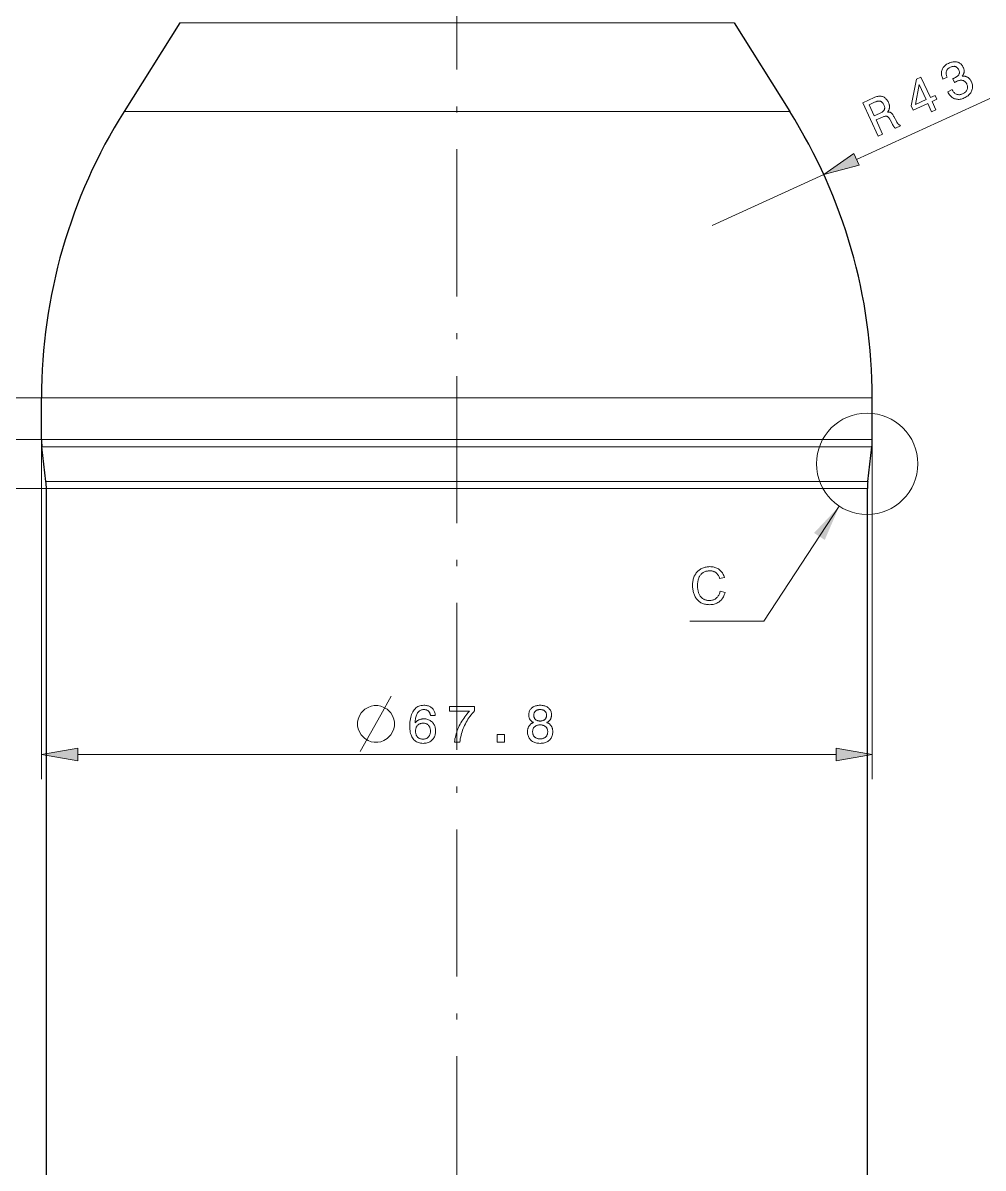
# Model space of a CAD drawing. Extents: x -99 to 297, y 0 to 420.
# Drawn here: x 73.2 to 151.6, y 209.6 to 303 of the extents above; entities that cross this region are included whole.
import ezdxf

# ---------------------------------------------------------------- set-up
doc = ezdxf.new("R2010")
doc.units = 0
doc.linetypes.add('DASHDOT', pattern=[18.5, 12, -3, 0.5, -3])

msp = doc.modelspace()

# ---------------------------------------------------------------- linework, layer by layer
at = {"color": 7, "linetype": 'DASHDOT', "lineweight": 13}
msp.add_line((108.657, 385.172), (108.657, 125.575), dxfattribs=at)
at = {"color": 7, "lineweight": 30, "ltscale": 0.213539}
for p, q in [((86.038, 302.982), (81.492, 295.75)), ((131.276, 302.982), (135.822, 295.75))]:
    msp.add_line(p, q, dxfattribs=at)
at = {"color": 7, "lineweight": 13}
for p, q in [((128.507, 302.982), (86.038, 302.982)), ((132.497, 295.75), (81.492, 295.75)), ((74.757, 272.385), (38.936, 272.385)), ((74.757, 272.385), (49.584, 272.385)), ((138.407, 272.385), (74.757, 272.385)), ((74.757, 268.985), (49.584, 268.985)), ((74.757, 268.985), (74.757, 241.291)), ((138.407, 268.985), (74.757, 268.985)), ((138.377, 268.403), (74.791, 268.403)), ((142.557, 268.985), (142.557, 241.291)), ((138.086, 265.566), (75.123, 265.566)), ((75.157, 264.985), (38.936, 264.985)), ((75.157, 264.985), (38.936, 264.985)), ((138.056, 264.985), (75.157, 264.985)), ((77.711, 243.291), (139.602, 243.291))]:
    msp.add_line(p, q, dxfattribs=at)
at = {"color": 7, "lineweight": 13, "ltscale": 0.069224}
msp.add_line((131.276, 302.982), (128.507, 302.982), dxfattribs=at)
at = {"color": 7, "lineweight": 13, "ltscale": 0.446069}
msp.add_line((141.279, 291.844), (157.51, 299.255), dxfattribs=at)
at = {"color": 7, "lineweight": 13, "ltscale": 0.083138}
msp.add_line((135.822, 295.75), (132.497, 295.75), dxfattribs=at)
at = {"color": 7, "lineweight": 13, "ltscale": 0.25}
msp.add_line((129.495, 286.464), (138.592, 290.617), dxfattribs=at)
at = {"color": 7, "lineweight": 30, "ltscale": 0.085}
for p, q in [((74.757, 268.985), (74.757, 272.385)), ((142.557, 268.985), (142.557, 272.385))]:
    msp.add_line(p, q, dxfattribs=at)
at = {"color": 7, "lineweight": 13, "ltscale": 0.103749}
for p, q in [((142.557, 272.385), (138.407, 272.385)), ((142.557, 268.985), (138.407, 268.985))]:
    msp.add_line(p, q, dxfattribs=at)
at = {"color": 7, "lineweight": 30, "ltscale": 0.071414}
for p, q in [((75.123, 265.566), (74.791, 268.403)), ((142.191, 265.566), (142.523, 268.403))]:
    msp.add_line(p, q, dxfattribs=at)
at = {"color": 7, "lineweight": 13, "ltscale": 0.103645}
msp.add_line((142.523, 268.403), (138.377, 268.403), dxfattribs=at)
at = {"color": 7, "lineweight": 13, "ltscale": 0.102628}
msp.add_line((142.191, 265.566), (138.086, 265.566), dxfattribs=at)
at = {"color": 7, "lineweight": 30}
for p, q in [((75.157, 148.485), (75.157, 264.985)), ((142.157, 148.485), (142.157, 264.985))]:
    msp.add_line(p, q, dxfattribs=at)
at = {"color": 7, "lineweight": 13, "ltscale": 0.102525}
msp.add_line((142.157, 264.985), (138.056, 264.985), dxfattribs=at)
at = {"color": 7, "lineweight": 13}
for points in [[(148.71, 297.37), (149.072, 297.535), (149.1, 297.48), (149.13, 297.429), (149.162, 297.382), (149.196, 297.339), (149.231, 297.299), (149.268, 297.264), (149.307, 297.232), (149.347, 297.205), (149.39, 297.181), (149.434, 297.161), (149.479, 297.146), (149.526, 297.135), (149.573, 297.128), (149.621, 297.125), (149.671, 297.126), (149.721, 297.132), (149.773, 297.142), (149.825, 297.157), (149.878, 297.175), (149.933, 297.198), (149.985, 297.224), (150.033, 297.251), (150.078, 297.28), (150.119, 297.311), (150.156, 297.344), (150.19, 297.378), (150.221, 297.415), (150.247, 297.453), (150.27, 297.493), (150.29, 297.535), (150.306, 297.578), (150.317, 297.622), (150.325, 297.667), (150.328, 297.712), (150.328, 297.759), (150.323, 297.805), (150.314, 297.853), (150.302, 297.902), (150.285, 297.951), (150.264, 298.001), (150.242, 298.044), (150.218, 298.085), (150.192, 298.122), (150.164, 298.156), (150.133, 298.186), (150.101, 298.213), (150.066, 298.237), (150.029, 298.257), (149.99, 298.273), (149.949, 298.287), (149.906, 298.296), (149.862, 298.302), (149.817, 298.305), (149.77, 298.304), (149.722, 298.299), (149.673, 298.29), (149.622, 298.278), (149.57, 298.262), (149.517, 298.242), (149.462, 298.219), (149.454, 298.215), (149.447, 298.211), (149.439, 298.208), (149.431, 298.204), (149.423, 298.2), (149.415, 298.196), (149.407, 298.192), (149.399, 298.188), (149.391, 298.184), (149.383, 298.18), (149.374, 298.175), (149.365, 298.171), (149.355, 298.166), (149.345, 298.161), (149.335, 298.155), (149.324, 298.149), (149.312, 298.143), (149.3, 298.137), (149.287, 298.13), (149.274, 298.123), (149.133, 298.432), (149.142, 298.436), (149.15, 298.439), (149.158, 298.442), (149.167, 298.446), (149.175, 298.449), (149.183, 298.453), (149.191, 298.456), (149.199, 298.459), (149.207, 298.463), (149.215, 298.466), (149.223, 298.469), (149.23, 298.473), (149.238, 298.476), (149.245, 298.479), (149.252, 298.482), (149.259, 298.485), (149.266, 298.488), (149.273, 298.491), (149.28, 298.494), (149.286, 298.497), (149.337, 298.522), (149.385, 298.547), (149.428, 298.574), (149.468, 298.601), (149.505, 298.629), (149.537, 298.657), (149.566, 298.687), (149.591, 298.718), (149.613, 298.749), (149.631, 298.781), (149.645, 298.814), (149.655, 298.848), (149.663, 298.883), (149.666, 298.919), (149.666, 298.957), (149.662, 298.995), (149.655, 299.034), (149.645, 299.075), (149.63, 299.116), (149.612, 299.159), (149.593, 299.198), (149.571, 299.235), (149.549, 299.269), (149.524, 299.3), (149.498, 299.328), (149.47, 299.352), (149.441, 299.374), (149.41, 299.392), (149.377, 299.408), (149.343, 299.42), (149.308, 299.43), (149.271, 299.436), (149.234, 299.439), (149.195, 299.438), (149.155, 299.435), (149.113, 299.428), (149.071, 299.418), (149.027, 299.405), (148.983, 299.389), (148.937, 299.369), (148.887, 299.344), (148.84, 299.318), (148.798, 299.29), (148.759, 299.259), (148.724, 299.228), (148.693, 299.194), (148.666, 299.158), (148.643, 299.121), (148.624, 299.082), (148.608, 299.041), (148.597, 298.998), (148.589, 298.954), (148.585, 298.908), (148.586, 298.861), (148.59, 298.812), (148.598, 298.762), (148.61, 298.71), (148.627, 298.657), (148.647, 298.602), (148.671, 298.546), (148.322, 298.386), (148.31, 298.413), (148.276, 298.493), (148.249, 298.571), (148.228, 298.648), (148.212, 298.725), (148.203, 298.8), (148.201, 298.874), (148.204, 298.946), (148.214, 299.018), (148.229, 299.089), (148.251, 299.158), (148.279, 299.225), (148.312, 299.289), (148.35, 299.35), (148.394, 299.407), (148.443, 299.461), (148.498, 299.512), (148.558, 299.56), (148.623, 299.604), (148.694, 299.645), (148.771, 299.683), (148.853, 299.718), (148.934, 299.748), (149.012, 299.772), (149.089, 299.791), (149.164, 299.804), (149.236, 299.811), (149.307, 299.813), (149.376, 299.809), (149.443, 299.8), (149.507, 299.785), (149.569, 299.765), (149.628, 299.739), (149.684, 299.708), (149.736, 299.673), (149.786, 299.632), (149.832, 299.585), (149.875, 299.534), (149.914, 299.478), (149.951, 299.416), (149.984, 299.349), (150.001, 299.31), (150.016, 299.271), (150.028, 299.232), (150.038, 299.194), (150.046, 299.156), (150.052, 299.118), (150.055, 299.081), (150.056, 299.044), (150.055, 299.008), (150.051, 298.972), (150.045, 298.936), (150.037, 298.901), (150.027, 298.866), (150.014, 298.833), (149.999, 298.799), (149.982, 298.766), (149.963, 298.734), (149.941, 298.703), (149.917, 298.672), (149.89, 298.641), (149.941, 298.644), (149.991, 298.644), (150.039, 298.641), (150.086, 298.635), (150.131, 298.627), (150.176, 298.615), (150.219, 298.601), (150.26, 298.585), (150.301, 298.565), (150.34, 298.543), (150.377, 298.518), (150.413, 298.49), (150.448, 298.46), (150.481, 298.427), (150.512, 298.391), (150.542, 298.353), (150.57, 298.313), (150.597, 298.269), (150.622, 298.223), (150.646, 298.175), (150.678, 298.096), (150.704, 298.019), (150.723, 297.942), (150.735, 297.866), (150.74, 297.79), (150.739, 297.715), (150.731, 297.64), (150.716, 297.567), (150.694, 297.494), (150.665, 297.421), (150.63, 297.351), (150.59, 297.283), (150.544, 297.219), (150.492, 297.158), (150.434, 297.1), (150.371, 297.045), (150.302, 296.994), (150.227, 296.945), (150.146, 296.9), (150.06, 296.858), (149.977, 296.822), (149.894, 296.794), (149.812, 296.771), (149.732, 296.756), (149.653, 296.746), (149.575, 296.744), (149.498, 296.747), (149.422, 296.758), (149.348, 296.775), (149.274, 296.798), (149.203, 296.827), (149.136, 296.862), (149.072, 296.903), (149.011, 296.949), (148.954, 297), (148.901, 297.058), (148.851, 297.121), (148.804, 297.189), (148.761, 297.263), (148.722, 297.343)], [(147.397, 295.737), (147.089, 296.412), (145.89, 295.865), (145.733, 296.21), (146.175, 298.403), (146.532, 298.566), (147.298, 296.887), (147.687, 297.065), (147.831, 296.751), (147.442, 296.573), (147.75, 295.898)], [(146.076, 296.33), (146.945, 296.726), (146.387, 297.948)], [(143.031, 293.744), (141.787, 296.469), (142.698, 296.885), (142.778, 296.919), (142.855, 296.947), (142.931, 296.969), (143.004, 296.986), (143.076, 296.997), (143.145, 297.002), (143.213, 297.002), (143.278, 296.996), (143.341, 296.984), (143.403, 296.966), (143.462, 296.943), (143.518, 296.914), (143.572, 296.88), (143.623, 296.84), (143.672, 296.795), (143.718, 296.744), (143.762, 296.687), (143.803, 296.625), (143.842, 296.558), (143.878, 296.485), (143.897, 296.44), (143.914, 296.396), (143.928, 296.352), (143.94, 296.309), (143.949, 296.267), (143.956, 296.225), (143.961, 296.184), (143.963, 296.143), (143.963, 296.103), (143.96, 296.063), (143.955, 296.024), (143.947, 295.986), (143.937, 295.948), (143.924, 295.911), (143.909, 295.875), (143.892, 295.839), (143.872, 295.804), (143.85, 295.769), (143.826, 295.736), (143.799, 295.702), (143.832, 295.706), (143.865, 295.708), (143.896, 295.707), (143.926, 295.705), (143.955, 295.701), (143.982, 295.696), (144.009, 295.688), (144.034, 295.678), (144.058, 295.667), (144.081, 295.654), (144.103, 295.638), (144.126, 295.618), (144.149, 295.596), (144.173, 295.569), (144.197, 295.539), (144.222, 295.506), (144.247, 295.469), (144.272, 295.429), (144.298, 295.385), (144.325, 295.338), (144.556, 294.908), (144.571, 294.881), (144.585, 294.855), (144.599, 294.832), (144.613, 294.81), (144.627, 294.789), (144.64, 294.771), (144.652, 294.754), (144.665, 294.739), (144.677, 294.725), (144.688, 294.713), (144.7, 294.703), (144.712, 294.693), (144.724, 294.685), (144.737, 294.677), (144.75, 294.67), (144.763, 294.664), (144.777, 294.659), (144.791, 294.655), (144.805, 294.652), (144.819, 294.65), (144.853, 294.575), (144.441, 294.387), (144.432, 294.394), (144.422, 294.402), (144.412, 294.411), (144.402, 294.42), (144.391, 294.431), (144.381, 294.443), (144.37, 294.456), (144.359, 294.469), (144.348, 294.484), (144.337, 294.499), (144.325, 294.516), (144.313, 294.534), (144.3, 294.553), (144.287, 294.574), (144.274, 294.596), (144.26, 294.619), (144.246, 294.644), (144.231, 294.669), (144.217, 294.697), (144.201, 294.725), (144.021, 295.069), (143.993, 295.119), (143.966, 295.164), (143.939, 295.205), (143.912, 295.241), (143.885, 295.273), (143.859, 295.301), (143.832, 295.324), (143.806, 295.342), (143.779, 295.357), (143.753, 295.366), (143.724, 295.372), (143.691, 295.373), (143.652, 295.37), (143.609, 295.363), (143.561, 295.351), (143.507, 295.336), (143.449, 295.316), (143.386, 295.292), (143.318, 295.264), (143.245, 295.231), (142.871, 295.061), (143.396, 293.91)], [(142.749, 296.505), (142.304, 296.302), (142.718, 295.394), (143.138, 295.586), (143.2, 295.616), (143.257, 295.645), (143.309, 295.675), (143.356, 295.706), (143.398, 295.737), (143.435, 295.768), (143.468, 295.799), (143.496, 295.831), (143.519, 295.863), (143.537, 295.896), (143.551, 295.929), (143.561, 295.964), (143.567, 296.001), (143.569, 296.039), (143.568, 296.079), (143.562, 296.121), (143.553, 296.164), (143.54, 296.209), (143.524, 296.256), (143.503, 296.304), (143.481, 296.351), (143.457, 296.393), (143.431, 296.432), (143.405, 296.467), (143.377, 296.498), (143.348, 296.525), (143.318, 296.548), (143.287, 296.567), (143.254, 296.582), (143.221, 296.594), (143.185, 296.601), (143.146, 296.605), (143.106, 296.606), (143.062, 296.602), (143.016, 296.595), (142.968, 296.584), (142.917, 296.57), (142.864, 296.552), (142.808, 296.53)], [(141.063, 292.318), (138.592, 290.617), (141.496, 291.37)], [(130.143, 256.621), (130.54, 256.521), (130.513, 256.426), (130.482, 256.335), (130.447, 256.248), (130.408, 256.167), (130.365, 256.09), (130.319, 256.018), (130.268, 255.95), (130.213, 255.887), (130.154, 255.829), (130.091, 255.775), (130.025, 255.726), (129.955, 255.683), (129.883, 255.644), (129.808, 255.611), (129.731, 255.582), (129.65, 255.559), (129.566, 255.541), (129.48, 255.529), (129.39, 255.521), (129.298, 255.518), (129.203, 255.52), (129.111, 255.526), (129.023, 255.536), (128.939, 255.55), (128.858, 255.568), (128.781, 255.589), (128.708, 255.615), (128.638, 255.645), (128.572, 255.678), (128.509, 255.716), (128.45, 255.757), (128.393, 255.802), (128.34, 255.85), (128.289, 255.902), (128.242, 255.957), (128.197, 256.016), (128.155, 256.079), (128.116, 256.145), (128.08, 256.215), (128.047, 256.288), (128.017, 256.363), (127.99, 256.44), (127.966, 256.517), (127.945, 256.596), (127.928, 256.676), (127.913, 256.757), (127.902, 256.839), (127.894, 256.922), (127.89, 257.007), (127.888, 257.092), (127.89, 257.184), (127.895, 257.275), (127.904, 257.362), (127.917, 257.448), (127.933, 257.531), (127.953, 257.611), (127.976, 257.689), (128.003, 257.765), (128.033, 257.839), (128.067, 257.909), (128.104, 257.978), (128.145, 258.042), (128.188, 258.104), (128.235, 258.162), (128.284, 258.216), (128.337, 258.268), (128.392, 258.316), (128.451, 258.36), (128.512, 258.402), (128.577, 258.439), (128.643, 258.474), (128.712, 258.505), (128.781, 258.532), (128.852, 258.555), (128.924, 258.575), (128.997, 258.592), (129.072, 258.604), (129.148, 258.613), (129.225, 258.619), (129.304, 258.621), (129.393, 258.618), (129.479, 258.611), (129.561, 258.6), (129.641, 258.584), (129.719, 258.563), (129.793, 258.538), (129.864, 258.508), (129.933, 258.474), (129.998, 258.435), (130.061, 258.391), (130.121, 258.344), (130.177, 258.292), (130.229, 258.237), (130.277, 258.178), (130.322, 258.116), (130.363, 258.049), (130.4, 257.979), (130.433, 257.905), (130.463, 257.828), (130.489, 257.747), (130.098, 257.655), (130.076, 257.718), (130.053, 257.779), (130.027, 257.835), (130, 257.888), (129.97, 257.938), (129.939, 257.984), (129.906, 258.026), (129.871, 258.065), (129.834, 258.1), (129.795, 258.132), (129.755, 258.16), (129.712, 258.185), (129.667, 258.208), (129.62, 258.227), (129.571, 258.244), (129.52, 258.257), (129.467, 258.267), (129.412, 258.275), (129.355, 258.279), (129.296, 258.281), (129.228, 258.279), (129.162, 258.274), (129.099, 258.266), (129.037, 258.254), (128.979, 258.239), (128.922, 258.221), (128.867, 258.2), (128.815, 258.175), (128.765, 258.147), (128.718, 258.115), (128.673, 258.081), (128.63, 258.044), (128.591, 258.005), (128.554, 257.964), (128.52, 257.921), (128.489, 257.875), (128.46, 257.827), (128.435, 257.777), (128.412, 257.725), (128.391, 257.67), (128.374, 257.614), (128.358, 257.558), (128.343, 257.501), (128.331, 257.444), (128.321, 257.386), (128.312, 257.329), (128.306, 257.27), (128.301, 257.212), (128.298, 257.153), (128.297, 257.094), (128.298, 257.018), (128.302, 256.945), (128.307, 256.873), (128.315, 256.803), (128.325, 256.736), (128.337, 256.67), (128.352, 256.606), (128.369, 256.544), (128.388, 256.484), (128.409, 256.426), (128.432, 256.37), (128.458, 256.317), (128.487, 256.268), (128.518, 256.221), (128.551, 256.176), (128.587, 256.135), (128.626, 256.097), (128.667, 256.061), (128.71, 256.029), (128.756, 255.999), (128.803, 255.972), (128.851, 255.948), (128.9, 255.927), (128.95, 255.909), (129.001, 255.893), (129.052, 255.881), (129.104, 255.871), (129.157, 255.864), (129.211, 255.859), (129.265, 255.858), (129.331, 255.86), (129.395, 255.866), (129.456, 255.875), (129.516, 255.889), (129.573, 255.906), (129.629, 255.927), (129.682, 255.952), (129.733, 255.981), (129.783, 256.014), (129.83, 256.05), (129.875, 256.091), (129.917, 256.135), (129.955, 256.182), (129.991, 256.234), (130.024, 256.289), (130.054, 256.348), (130.081, 256.411), (130.104, 256.477), (130.125, 256.547)], [(102.208, 247.291), (101.908, 247.291), (101.658, 247.241), (101.408, 247.141), (101.158, 246.991), (100.858, 246.691), (100.708, 246.441), (100.608, 246.191), (100.558, 245.941), (100.558, 245.641), (100.608, 245.391), (100.708, 245.141), (100.858, 244.891), (101.158, 244.591), (101.408, 244.441), (101.658, 244.341), (101.908, 244.291), (102.208, 244.291), (102.458, 244.341), (102.708, 244.441), (102.958, 244.591), (103.258, 244.891), (103.408, 245.141), (103.508, 245.391), (103.558, 245.641), (103.558, 245.941), (103.508, 246.191), (103.408, 246.441), (103.258, 246.691), (102.958, 246.991), (102.708, 247.141), (102.458, 247.241)], [(106.894, 246.479), (106.498, 246.479), (106.492, 246.525), (106.484, 246.568), (106.473, 246.61), (106.46, 246.649), (106.445, 246.685), (106.428, 246.72), (106.408, 246.753), (106.386, 246.783), (106.362, 246.811), (106.335, 246.836), (106.306, 246.86), (106.275, 246.881), (106.242, 246.899), (106.207, 246.915), (106.17, 246.929), (106.131, 246.94), (106.09, 246.949), (106.047, 246.955), (106.001, 246.959), (105.954, 246.96), (105.889, 246.957), (105.828, 246.949), (105.77, 246.936), (105.715, 246.917), (105.663, 246.892), (105.614, 246.863), (105.569, 246.828), (105.526, 246.787), (105.486, 246.741), (105.45, 246.69), (105.416, 246.633), (105.386, 246.571), (105.358, 246.503), (105.333, 246.43), (105.311, 246.351), (105.292, 246.266), (105.276, 246.176), (105.263, 246.08), (105.253, 245.979), (105.245, 245.872), (105.271, 245.904), (105.298, 245.934), (105.326, 245.962), (105.355, 245.989), (105.386, 246.015), (105.417, 246.039), (105.45, 246.061), (105.483, 246.082), (105.518, 246.101), (105.554, 246.119), (105.591, 246.135), (105.629, 246.149), (105.667, 246.162), (105.707, 246.173), (105.747, 246.182), (105.789, 246.189), (105.831, 246.195), (105.874, 246.2), (105.917, 246.202), (105.962, 246.203), (106.046, 246.2), (106.126, 246.192), (106.203, 246.178), (106.277, 246.159), (106.348, 246.135), (106.415, 246.105), (106.48, 246.069), (106.541, 246.028), (106.599, 245.982), (106.654, 245.93), (106.704, 245.874), (106.749, 245.814), (106.789, 245.75), (106.824, 245.684), (106.853, 245.613), (106.877, 245.54), (106.895, 245.462), (106.909, 245.382), (106.917, 245.298), (106.919, 245.21), (106.916, 245.122), (106.908, 245.038), (106.894, 244.957), (106.874, 244.879), (106.849, 244.805), (106.818, 244.734), (106.781, 244.666), (106.739, 244.602), (106.691, 244.541), (106.638, 244.484), (106.58, 244.431), (106.518, 244.383), (106.453, 244.341), (106.385, 244.305), (106.313, 244.274), (106.237, 244.249), (106.159, 244.23), (106.076, 244.216), (105.99, 244.207), (105.901, 244.204), (105.798, 244.208), (105.7, 244.219), (105.607, 244.237), (105.519, 244.263), (105.436, 244.296), (105.357, 244.336), (105.284, 244.383), (105.216, 244.438), (105.152, 244.5), (105.094, 244.569), (105.04, 244.645), (104.993, 244.728), (104.951, 244.817), (104.914, 244.912), (104.883, 245.014), (104.858, 245.123), (104.838, 245.238), (104.824, 245.359), (104.816, 245.487), (104.813, 245.621), (104.816, 245.779), (104.825, 245.929), (104.84, 246.072), (104.861, 246.207), (104.888, 246.336), (104.921, 246.457), (104.959, 246.57), (105.004, 246.677), (105.055, 246.776), (105.111, 246.868), (105.173, 246.952), (105.24, 247.027), (105.312, 247.093), (105.388, 247.151), (105.47, 247.199), (105.556, 247.239), (105.646, 247.27), (105.742, 247.292), (105.842, 247.305), (105.947, 247.31), (106.031, 247.308), (106.111, 247.301), (106.188, 247.29), (106.261, 247.275), (106.33, 247.255), (106.396, 247.232), (106.458, 247.203), (106.517, 247.171), (106.572, 247.134), (106.623, 247.093), (106.67, 247.047), (106.713, 246.999), (106.751, 246.946), (106.785, 246.89), (106.815, 246.831), (106.839, 246.768), (106.86, 246.701), (106.876, 246.631), (106.887, 246.557)], [(108.456, 244.291), (108.478, 244.434), (108.503, 244.576), (108.533, 244.716), (108.566, 244.853), (108.604, 244.989), (108.646, 245.122), (108.692, 245.254), (108.742, 245.384), (108.795, 245.511), (108.854, 245.637), (108.916, 245.761), (108.983, 245.884), (109.055, 246.006), (109.131, 246.127), (109.212, 246.246), (109.297, 246.365), (109.387, 246.483), (109.482, 246.599), (109.581, 246.715), (109.685, 246.829), (108.045, 246.829), (108.045, 247.223), (110.101, 247.223), (110.101, 246.865), (110, 246.753), (109.904, 246.639), (109.812, 246.523), (109.724, 246.406), (109.641, 246.287), (109.562, 246.167), (109.487, 246.044), (109.416, 245.92), (109.349, 245.795), (109.287, 245.667), (109.229, 245.538), (109.175, 245.407), (109.125, 245.274), (109.079, 245.14), (109.037, 245.003), (109, 244.864), (108.967, 244.724), (108.938, 244.581), (108.913, 244.437), (108.893, 244.291)], [(114.916, 245.906), (114.877, 245.924), (114.84, 245.945), (114.806, 245.966), (114.773, 245.989), (114.742, 246.013), (114.714, 246.038), (114.687, 246.065), (114.662, 246.093), (114.639, 246.122), (114.618, 246.152), (114.6, 246.184), (114.583, 246.218), (114.568, 246.252), (114.555, 246.289), (114.544, 246.326), (114.535, 246.365), (114.528, 246.406), (114.523, 246.448), (114.52, 246.491), (114.519, 246.536), (114.522, 246.604), (114.53, 246.668), (114.543, 246.731), (114.561, 246.79), (114.584, 246.848), (114.612, 246.902), (114.646, 246.954), (114.685, 247.004), (114.729, 247.05), (114.778, 247.095), (114.831, 247.136), (114.887, 247.172), (114.947, 247.204), (115.009, 247.232), (115.075, 247.256), (115.144, 247.275), (115.216, 247.29), (115.291, 247.301), (115.37, 247.308), (115.451, 247.31), (115.533, 247.308), (115.612, 247.301), (115.687, 247.29), (115.759, 247.275), (115.828, 247.256), (115.894, 247.232), (115.957, 247.204), (116.016, 247.172), (116.072, 247.136), (116.125, 247.095), (116.173, 247.05), (116.217, 247.004), (116.255, 246.954), (116.289, 246.902), (116.317, 246.848), (116.34, 246.79), (116.358, 246.731), (116.371, 246.668), (116.378, 246.604), (116.381, 246.536), (116.38, 246.491), (116.377, 246.447), (116.372, 246.405), (116.365, 246.364), (116.357, 246.325), (116.346, 246.287), (116.333, 246.251), (116.319, 246.216), (116.302, 246.182), (116.284, 246.15), (116.264, 246.12), (116.241, 246.091), (116.216, 246.063), (116.19, 246.036), (116.161, 246.011), (116.13, 245.987), (116.098, 245.965), (116.063, 245.944), (116.026, 245.924), (115.987, 245.906), (116.035, 245.886), (116.081, 245.865), (116.124, 245.841), (116.165, 245.816), (116.203, 245.788), (116.239, 245.759), (116.273, 245.727), (116.304, 245.694), (116.333, 245.658), (116.359, 245.621), (116.383, 245.582), (116.404, 245.541), (116.423, 245.498), (116.439, 245.454), (116.453, 245.408), (116.464, 245.36), (116.473, 245.31), (116.479, 245.259), (116.483, 245.206), (116.484, 245.151), (116.481, 245.066), (116.473, 244.985), (116.459, 244.907), (116.44, 244.833), (116.414, 244.763), (116.384, 244.695), (116.347, 244.632), (116.305, 244.571), (116.258, 244.515), (116.205, 244.462), (116.147, 244.413), (116.085, 244.369), (116.02, 244.33), (115.95, 244.297), (115.877, 244.269), (115.799, 244.246), (115.718, 244.228), (115.633, 244.215), (115.544, 244.207), (115.451, 244.204), (115.358, 244.207), (115.269, 244.215), (115.184, 244.228), (115.103, 244.246), (115.026, 244.269), (114.953, 244.297), (114.883, 244.33), (114.818, 244.369), (114.756, 244.413), (114.699, 244.462), (114.646, 244.515), (114.598, 244.571), (114.557, 244.632), (114.52, 244.695), (114.49, 244.763), (114.465, 244.833), (114.445, 244.907), (114.431, 244.985), (114.423, 245.066), (114.42, 245.151), (114.422, 245.206), (114.425, 245.259), (114.432, 245.31), (114.44, 245.36), (114.452, 245.408), (114.465, 245.454), (114.482, 245.498), (114.501, 245.541), (114.522, 245.582), (114.546, 245.621), (114.572, 245.658), (114.601, 245.694), (114.632, 245.727), (114.665, 245.759), (114.701, 245.788), (114.739, 245.816), (114.78, 245.841), (114.823, 245.865), (114.868, 245.886)], [(114.93, 246.502), (114.932, 246.46), (114.936, 246.42), (114.943, 246.381), (114.953, 246.344), (114.966, 246.308), (114.982, 246.275), (115, 246.243), (115.022, 246.212), (115.046, 246.184), (115.073, 246.157), (115.102, 246.132), (115.133, 246.11), (115.167, 246.09), (115.202, 246.073), (115.239, 246.059), (115.277, 246.047), (115.318, 246.038), (115.361, 246.031), (115.405, 246.027), (115.451, 246.026), (115.498, 246.027), (115.543, 246.031), (115.586, 246.038), (115.626, 246.047), (115.665, 246.059), (115.703, 246.073), (115.738, 246.09), (115.771, 246.11), (115.802, 246.132), (115.832, 246.157), (115.859, 246.184), (115.883, 246.212), (115.904, 246.243), (115.923, 246.275), (115.938, 246.308), (115.951, 246.344), (115.961, 246.381), (115.968, 246.42), (115.973, 246.46), (115.974, 246.502), (115.973, 246.544), (115.968, 246.585), (115.962, 246.623), (115.952, 246.66), (115.939, 246.694), (115.924, 246.727), (115.906, 246.758), (115.885, 246.788), (115.861, 246.815), (115.835, 246.841), (115.806, 246.864), (115.775, 246.885), (115.742, 246.904), (115.707, 246.92), (115.669, 246.933), (115.63, 246.944), (115.588, 246.953), (115.545, 246.959), (115.499, 246.963), (115.451, 246.964), (115.404, 246.963), (115.358, 246.959), (115.315, 246.953), (115.274, 246.944), (115.235, 246.933), (115.197, 246.92), (115.162, 246.904), (115.129, 246.885), (115.098, 246.864), (115.07, 246.841), (115.043, 246.815), (115.02, 246.788), (114.999, 246.758), (114.981, 246.727), (114.965, 246.694), (114.953, 246.66), (114.943, 246.623), (114.936, 246.585), (114.932, 246.544)], [(106.502, 245.206), (106.5, 245.263), (106.495, 245.318), (106.487, 245.371), (106.476, 245.421), (106.461, 245.469), (106.443, 245.515), (106.422, 245.558), (106.398, 245.599), (106.37, 245.638), (106.339, 245.674), (106.306, 245.707), (106.271, 245.737), (106.233, 245.763), (106.193, 245.786), (106.152, 245.805), (106.108, 245.821), (106.063, 245.833), (106.015, 245.842), (105.965, 245.847), (105.914, 245.849), (105.856, 245.847), (105.801, 245.842), (105.748, 245.833), (105.698, 245.821), (105.65, 245.806), (105.605, 245.787), (105.563, 245.764), (105.523, 245.738), (105.486, 245.709), (105.451, 245.676), (105.419, 245.64), (105.391, 245.602), (105.365, 245.561), (105.344, 245.517), (105.325, 245.471), (105.31, 245.422), (105.298, 245.371), (105.29, 245.317), (105.285, 245.261), (105.283, 245.202), (105.285, 245.143), (105.29, 245.086), (105.298, 245.032), (105.31, 244.98), (105.325, 244.931), (105.343, 244.885), (105.364, 244.84), (105.389, 244.799), (105.417, 244.76), (105.449, 244.723), (105.483, 244.689), (105.52, 244.659), (105.559, 244.633), (105.6, 244.61), (105.644, 244.59), (105.689, 244.574), (105.738, 244.562), (105.788, 244.553), (105.841, 244.548), (105.897, 244.546), (105.95, 244.548), (106.001, 244.553), (106.049, 244.562), (106.096, 244.575), (106.141, 244.591), (106.184, 244.612), (106.224, 244.635), (106.263, 244.663), (106.3, 244.694), (106.334, 244.728), (106.366, 244.766), (106.395, 244.806), (106.42, 244.848), (106.441, 244.892), (106.46, 244.939), (106.475, 244.988), (106.487, 245.039), (106.495, 245.092), (106.5, 245.148)], [(111.956, 244.291), (111.956, 244.934), (112.552, 244.934), (112.552, 244.291)], [(114.836, 245.159), (114.837, 245.106), (114.842, 245.054), (114.851, 245.005), (114.862, 244.959), (114.877, 244.914), (114.895, 244.872), (114.917, 244.832), (114.942, 244.794), (114.97, 244.759), (115.001, 244.726), (115.035, 244.696), (115.072, 244.669), (115.111, 244.645), (115.153, 244.624), (115.196, 244.607), (115.243, 244.592), (115.291, 244.581), (115.342, 244.573), (115.395, 244.569), (115.451, 244.567), (115.507, 244.569), (115.561, 244.573), (115.612, 244.581), (115.661, 244.592), (115.708, 244.607), (115.752, 244.624), (115.793, 244.645), (115.832, 244.669), (115.869, 244.696), (115.903, 244.726), (115.935, 244.759), (115.963, 244.794), (115.988, 244.832), (116.009, 244.872), (116.028, 244.914), (116.042, 244.959), (116.054, 245.005), (116.062, 245.054), (116.067, 245.106), (116.069, 245.159), (116.067, 245.209), (116.062, 245.257), (116.054, 245.303), (116.043, 245.346), (116.028, 245.388), (116.01, 245.427), (115.988, 245.464), (115.964, 245.499), (115.936, 245.532), (115.904, 245.563), (115.87, 245.591), (115.834, 245.617), (115.795, 245.639), (115.753, 245.658), (115.709, 245.675), (115.662, 245.688), (115.613, 245.698), (115.562, 245.706), (115.508, 245.71), (115.451, 245.712), (115.395, 245.71), (115.341, 245.706), (115.29, 245.698), (115.241, 245.688), (115.195, 245.675), (115.151, 245.658), (115.11, 245.639), (115.071, 245.617), (115.034, 245.591), (115, 245.563), (114.969, 245.532), (114.941, 245.499), (114.916, 245.464), (114.895, 245.427), (114.877, 245.388), (114.862, 245.346), (114.85, 245.303), (114.842, 245.257), (114.837, 245.209)], [(77.711, 243.812), (74.757, 243.291), (77.711, 242.77)], [(139.602, 242.77), (142.557, 243.291), (139.602, 243.812)]]:
    msp.add_lwpolyline(points, close=True, dxfattribs=at)
for points in [[(139.865, 263.554), (133.706, 254.181), (127.679, 254.181)], [(100.758, 243.541), (102.458, 246.541), (103.308, 248.041)]]:
    msp.add_lwpolyline(points, dxfattribs=at)
msp.add_circle((142.136, 267.011), 4.137, dxfattribs=at)
at = {"color": 7, "lineweight": 30}
for centre, radius, start, end in [((118.657, 272.385), 43.9, 147.84252, 179.99996), ((98.657, 272.385), 43.9, 0.00003, 32.15748), ((79.758, 268.985), 5.001, 180.00064, 186.67686), ((137.556, 268.985), 5.001, 353.32315, 359.99936), ((70.156, 264.985), 5.001, 0.00064, 6.67685), ((147.158, 264.985), 5.001, 173.32314, 179.99936)]:
    msp.add_arc(centre, radius, start, end, dxfattribs=at)
at = {"color": 7, "lineweight": 13}
for points in [[(141.063, 292.318), (138.592, 290.617), (141.063, 292.318), (141.496, 291.37)], [(138.678, 260.799), (139.865, 263.554), (137.807, 261.371)], [(77.711, 243.812), (74.757, 243.291), (77.711, 243.812), (77.711, 242.77)], [(139.602, 242.77), (142.557, 243.291), (139.602, 242.77), (139.602, 243.812)]]:
    msp.add_solid(points, dxfattribs=at)

doc.saveas('drawing.dxf')
